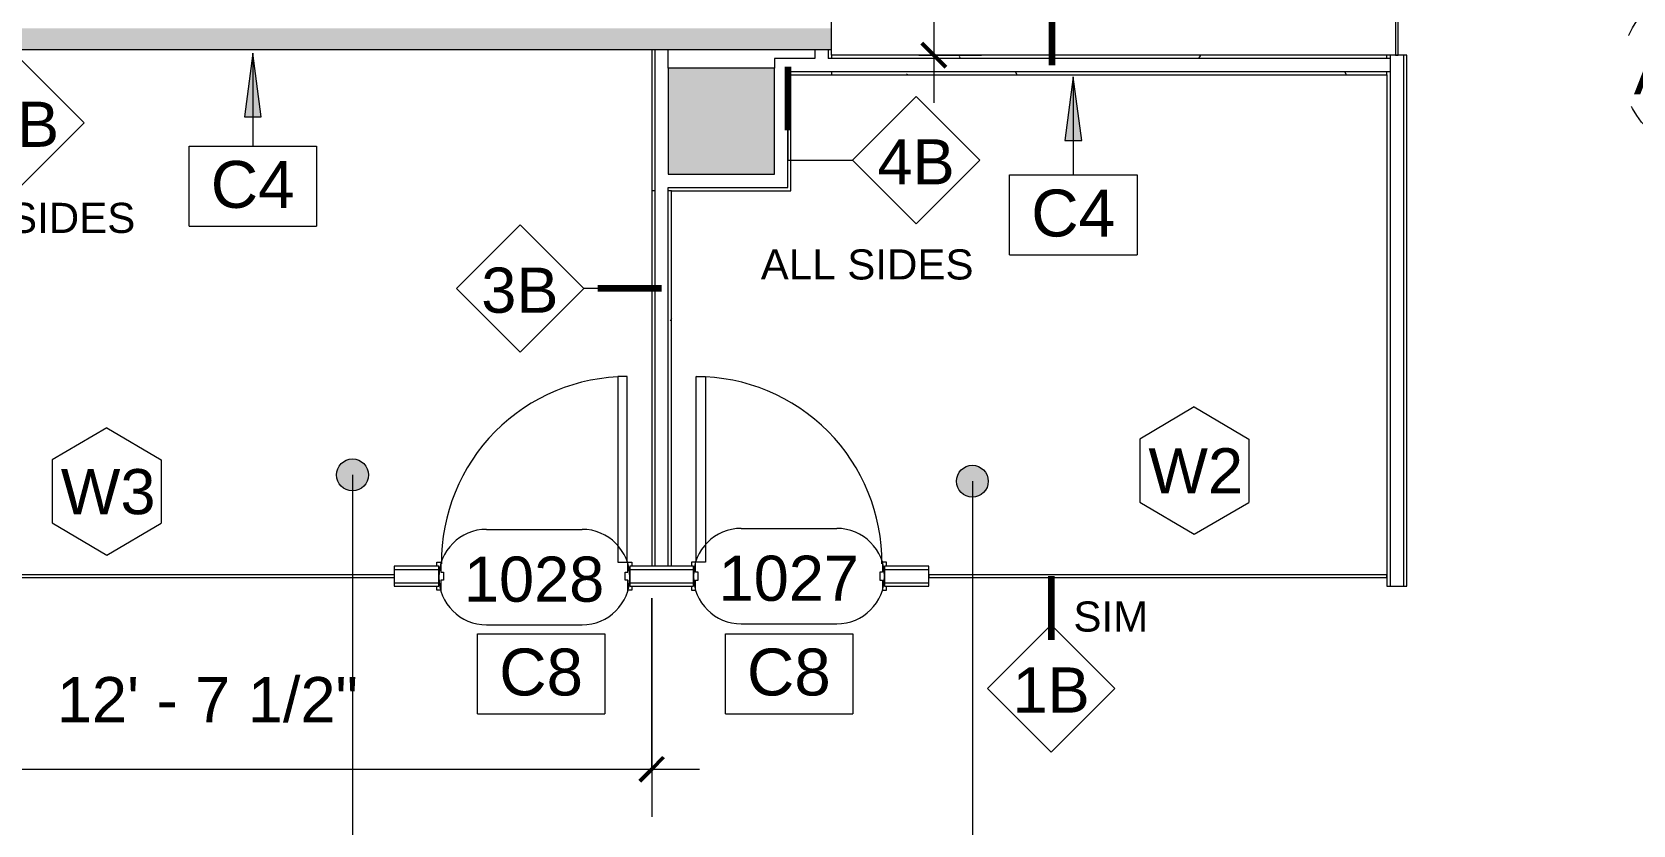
# Model space of a CAD drawing. Header units: inches. Extents: x 920 to 3811, y -644 to 2589.
# Drawn here: x 3120.6 to 3422.3, y 1469.2 to 1618.7 of the extents above; entities that cross this region are included whole.
import ezdxf

# ---------------------------------------------------------------- set-up
doc = ezdxf.new("R2010")
doc.units = ezdxf.units.IN
doc.header["$MEASUREMENT"] = 0
for name, color, linetype, lineweight in [('A-ANNO-DIMS', 211, 'Continuous', 9), ('A-ANNO-DIMS-96', 211, 'Continuous', 9), ('A-ANNO-KEYN', 231, 'Continuous', 9), ('A-ANNO-NOTE', 131, 'Continuous', 9), ('A-AREA-IDEN', 2, 'Continuous', 9), ('A-DOOR', 31, 'Continuous', 13), ('A-DOOR-IDEN', 31, 'Continuous', 9), ('A-GLAZ-CURT', 52, 'Continuous', 13), ('A-WALL', 113, 'Continuous', 13), ('A-WALL-IDEN', 211, 'Continuous', 9), ('A-WALL-PATT', 111, 'Continuous', 13), ('G-ANNO-SYMB', 111, 'Continuous', 9), ('G-ANNO-TEXT', 231, 'Continuous', 9), ('I-WALL', 2, 'Continuous', 13), ('S-COLS', 52, 'Continuous', 13)]:
    doc.layers.add(name, color=color, linetype=linetype, lineweight=lineweight)
doc.styles.add('Arial', font='arial.ttf', dxfattribs={"height": 8.851796})
doc.styles.add('Swis721 Lt BT', font='swissl.ttf', dxfattribs={"height": 8.514638})
doc.styles.add('Swis721 Lt BT_1', font='swissl.ttf', dxfattribs={"height": 5.676425})
doc.dimstyles.new('OTJ_-_3_32__Linear__1_2__Tolerance_1', dxfattribs={"dimscale": 12, "dimtxt": 9, "dimasz": 0.375, "dimexe": 0.75, "dimexo": 0.5, "dimgap": 0.5, "dimtad": 1, "dimdec": 1, "dimrnd": 0.5, "dimzin": 3, "dimdsep": 46, "dimlunit": 4, "dimtxsty": 'Swis721 Lt BT', "dimblk1": 'OBLIQUE', "dimblk2": 'OBLIQUE', "dimsah": 1, "dimcen": 0.09, "dimdle": 0.75, "dimazin": 0, "dimtfac": 1, "dimtdec": 4, "dimtix": 1, "dimtmove": 2, "dimatfit": 3, "dimfxl": 1, "dimtvp": 1, "dimfrac": 2, "dimtolj": 1, "dimtzin": 0, "dimarcsym": 2})
pattern_1 = [(0, (-2544.007, 0), (30.72, 7.68), [1.267, -21.773, 1.267, -21.773, -122.88]), (0, (-2544.007, 0), (30.72, 7.68), [-46.08, 1.267, -44.813, 1.267, -21.773, -53.76]), (0, (-2544.007, 0), (30.72, 7.68), [-115.2, 1.267, -14.093, 1.267, -37.133]), (120, (-2532.487, 3.84), (-22.011075, 22.7643), [1.267, -21.773, 1.267, -21.773, -122.88]), (120, (-2532.487, 3.84), (-22.011075, 22.7643), [-46.08, 1.267, -44.813, 1.267, -21.773, -53.76]), (120, (-2532.487, 3.84), (-22.011075, 22.7643), [-115.2, 1.267, -14.093, 1.267, -37.133]), (240, (-2528.647, 19.2), (-8.708925, -30.4443), [1.267, -21.773, 1.267, -21.773, -122.88]), (240, (-2528.647, 19.2), (-8.708925, -30.4443), [-46.08, 1.267, -44.813, 1.267, -21.773, -53.76]), (240, (-2528.647, 19.2), (-8.708925, -30.4443), [-115.2, 1.267, -14.093, 1.267, -37.133])]

# ---------------------------------------------------------------- blocks, each defined once
blk = doc.blocks.new('Concrete-Rectangular-Column - 20 X 20-4423668-ELEVATION 10 -')
at = {"layer": 'S-COLS'}
blk.add_hatch(color=10, dxfattribs=at).paths.add_polyline_path([(10, -10), (10, 10), (-10, 10), (-10, -10)], flags=0)
at = {"layer": 'S-COLS', "color": 8, "lineweight": 20}
for p, q in [((10, 10), (-10, 10)), ((-10, 10), (-10, -10)), ((10, -10), (10, 10)), ((-10, -10), (10, -10))]:
    blk.add_line(p, q, dxfattribs=at)
blk = doc.blocks.new('Single Flush_No Glass - 3_-0_x8_-0_-4562045-ELEVATION 10 -')
at = {"layer": 'A-DOOR', "lineweight": 9}
for p, q in [((-14.38, 2.54), (-14.38, 1.79)), ((-13.63, 2.54), (-14.38, 2.54)), ((-13.63, 0.66), (-13.63, 2.54)), ((-13.13, 0.66), (-13.63, 0.66)), ((-13.13, -0.84), (-13.13, 0.66)), ((21.62, 0.66), (21.12, 0.66)), ((21.12, 0.66), (21.12, -0.84)), ((22.37, 2.54), (21.62, 2.54)), ((21.62, 2.54), (21.62, 0.66)), ((22.37, 1.79), (22.37, 2.54)), ((-14.38, -1.96), (-14.38, -2.71)), ((-14.38, -2.71), (-13.63, -2.71)), ((-13.63, -2.71), (-13.63, -0.84)), ((-13.63, -0.84), (-13.13, -0.84)), ((21.12, -0.84), (21.62, -0.84)), ((21.62, -0.84), (21.62, -2.71)), ((21.62, -2.71), (22.37, -2.71)), ((22.37, -2.71), (22.37, -1.96))]:
    blk.add_line(p, q, dxfattribs=at)
at = {"layer": 'A-DOOR'}
for p, q in [((19.74, -2.71), (21.49, -2.71)), ((19.74, -37.71), (19.74, -2.71)), ((21.49, -2.71), (21.49, -37.71)), ((21.49, -37.71), (19.74, -37.71))]:
    blk.add_line(p, q, dxfattribs=at)
at = {"layer": 'A-DOOR', "lineweight": 9}
blk.add_arc((21.49, -2.71), 35, 179.5, 270, dxfattribs=at)
blk = doc.blocks.new('Single Flush_No Glass - 3_-0_x8_-0_-4278853-ELEVATION 10 -')
at = {"layer": 'A-DOOR'}
for p, q in [((19.74, 37.71), (19.74, 2.71)), ((21.49, 37.71), (19.74, 37.71)), ((21.49, 2.71), (21.49, 37.71)), ((19.74, 2.71), (21.49, 2.71))]:
    blk.add_line(p, q, dxfattribs=at)
at = {"layer": 'A-DOOR', "lineweight": 9}
for p, q in [((-14.38, 2.71), (-13.63, 2.71)), ((-14.38, 1.96), (-14.38, 2.71)), ((-13.63, 2.71), (-13.63, 0.84)), ((-13.63, 0.84), (-13.13, 0.84)), ((-13.13, 0.84), (-13.13, -0.66)), ((21.12, 0.84), (21.62, 0.84)), ((21.12, -0.66), (21.12, 0.84)), ((21.62, 2.71), (22.37, 2.71)), ((21.62, 0.84), (21.62, 2.71)), ((22.37, 2.71), (22.37, 1.96)), ((-14.38, -2.54), (-14.38, -1.79)), ((-13.63, -2.54), (-14.38, -2.54)), ((-13.63, -0.66), (-13.63, -2.54)), ((-13.13, -0.66), (-13.63, -0.66)), ((21.62, -0.66), (21.12, -0.66)), ((21.62, -2.54), (21.62, -0.66)), ((22.37, -2.54), (21.62, -2.54)), ((22.37, -1.79), (22.37, -2.54))]:
    blk.add_line(p, q, dxfattribs=at)
blk.add_arc((21.49, 2.71), 35, 90, 180.5, dxfattribs=at)
blk = doc.blocks.new('System Panel - Glazed-6331940-ELEVATION 10 -')
at = {"layer": 'A-GLAZ-CURT'}
for p, q in [((26.78125, 0.25), (-26.78125, 0.25)), ((-26.78125, 0.25), (-26.78125, -0.25)), ((26.78125, -0.25), (26.78125, 0.25)), ((-26.78125, -0.25), (26.78125, -0.25))]:
    blk.add_line(p, q, dxfattribs=at)
blk = doc.blocks.new('System Panel - Glazed-6331704-ELEVATION 10 -')
at = {"layer": 'A-GLAZ-CURT'}
for p, q in [((51.46875, 0.25), (-51.46875, 0.25)), ((-51.46875, 0.25), (-51.46875, -0.25)), ((51.46875, -0.25), (51.46875, 0.25)), ((-51.46875, -0.25), (51.46875, -0.25))]:
    blk.add_line(p, q, dxfattribs=at)
blk = doc.blocks.new('System Panel - Glazed-6331739-ELEVATION 10 -')
at = {"layer": 'A-GLAZ-CURT'}
for p, q in [((43.15625, 0.25), (-43.15625, 0.25)), ((-43.15625, 0.25), (-43.15625, -0.25)), ((43.15625, -0.25), (43.15625, 0.25)), ((-43.15625, -0.25), (43.15625, -0.25))]:
    blk.add_line(p, q, dxfattribs=at)
blk = doc.blocks.new('Door Tag - Door Tag-41184-ELEVATION 10 -')
at = {"layer": 'A-DOOR-IDEN'}
for p, q in [((-0.09375, 0.09375), (0.09375, 0.09375)), ((-0.09375, -0.09375), (0.09375, -0.09375))]:
    blk.add_line(p, q, dxfattribs=at)
for centre, start, end in [((-0.09375, 0), 90, 270), ((0.09375, 0), 270, 90)]:
    blk.add_arc(centre, 0.09375, start, end, dxfattribs=at)
blk = doc.blocks.new('Wall Tag - 1_4_-62626-ELEVATION 10 -')
at = {"layer": 'A-WALL-IDEN'}
for p, q in [((-0.125, 0), (0, 0.125)), ((0, 0.125), (0.125, 0)), ((-0.125, 0), (0, -0.125)), ((0, -0.125), (0.125, 0))]:
    blk.add_line(p, q, dxfattribs=at)
blk = doc.blocks.new('DIMBLOCK16-ELEVATION 10 -')
at = {"layer": 'A-ANNO-DIMS-96'}
for p, q in [((3085.9, 1512), (3085.9, 1470.74)), ((3085.9, 1479.74), (3085.9, 1512)), ((3237.33, 1512), (3237.33, 1470.74)), ((3237.33, 1479.74), (3237.33, 1512)), ((3076.9, 1479.74), (3246.33, 1479.74))]:
    blk.add_line(p, q, dxfattribs=at)
at = {"layer": 'A-ANNO-DIMS-96', "lineweight": 50}
for p, q in [((3085.9, 1479.74), (3088.15, 1481.99)), ((3237.33, 1479.74), (3239.58, 1481.99)), ((3085.9, 1479.74), (3083.65, 1477.49)), ((3237.33, 1479.74), (3235.08, 1477.49))]:
    blk.add_line(p, q, dxfattribs=at)
at = {"layer": 'A-ANNO-DIMS-96', "color": 0, "insert": (3125.23, 1497.11), "char_height": 8.5146, "width": 63.6, "attachment_point": 1, "line_spacing_factor": 1.00667, "style": 'Swis721 Lt BT'}
blk.add_mtext('12\' - 7 1/2"', dxfattribs=at)
blk = doc.blocks.new('_Oblique')
at = {"color": 0, "linetype": 'ByBlock', "lineweight": -2}
blk.add_line((-0.5, -0.5), (0.5, 0.5), dxfattribs=at)
blk = doc.blocks.new('DIMBLOCK19-ELEVATION 10 -')
at = {"layer": 'A-ANNO-DIMS-96'}
for p, q in [((3290.51, 1725.44), (3290.51, 1605.38)), ((3328.22, 1716.44), (3281.51, 1716.44)), ((3290.51, 1716.44), (3328.22, 1716.44)), ((3287.69, 1614.38), (3299.51, 1614.38)), ((3290.51, 1614.38), (3287.69, 1614.38))]:
    blk.add_line(p, q, dxfattribs=at)
at = {"layer": 'A-ANNO-DIMS-96', "lineweight": 50}
for p, q in [((3290.51, 1716.44), (3288.26, 1718.69)), ((3290.51, 1716.44), (3292.76, 1714.19)), ((3290.51, 1614.38), (3288.26, 1616.63)), ((3290.51, 1614.38), (3292.76, 1612.13))]:
    blk.add_line(p, q, dxfattribs=at)
at = {"layer": 'A-ANNO-DIMS-96', "color": 0, "insert": (3275.83, 1679.33), "char_height": 8.515, "width": 33.0857, "attachment_point": 1, "rotation": 90, "line_spacing_factor": 1.00667, "style": 'Swis721 Lt BT'}
blk.add_mtext('8\' - 6"', dxfattribs=at)
blk = doc.blocks.new('Window Tag _Annotation_ - Window Tag _Annotation_-6038936-ELEVATION 10 -')
at = {"layer": 'A-ANNO-NOTE'}
for p, q in [((0, 0.125), (-0.1071, 0.0619)), ((0, 0.125), (0.107, 0.062)), ((-0.1071, 0.0619), (-0.1071, -0.0619)), ((0.107, 0.062), (0.107, -0.0624)), ((-0.1071, -0.0619), (0, -0.125)), ((0, -0.125), (0.107, -0.0624))]:
    blk.add_line(p, q, dxfattribs=at)
blk = doc.blocks.new('Keynote Tag - Keynote Number - Boxed-135510-ELEVATION 10 -')
at = {"layer": 'A-ANNO-KEYN'}
for p, q in [((-0.125, -0.0792), (-0.125, 0.0781)), ((-0.125, 0.0781), (0.125, 0.0781)), ((0.125, 0.0781), (0.125, -0.0792)), ((-0.125, -0.0792), (0.125, -0.0792))]:
    blk.add_line(p, q, dxfattribs=at)
blk = doc.blocks.new('Elevation - Filled Arrow 2-347888-ELEVATION 10 -')
at = {"layer": 'G-ANNO-SYMB'}
blk.add_circle((0, 0), 0.1664, dxfattribs=at)

msp = doc.modelspace()

# ---------------------------------------------------------------- hatches: boundary and pattern name
at = {"layer": 'A-ANNO-KEYN'}
for points in [[(3162.17, 1614.74), (3160.59, 1602.74), (3163.75, 1602.74)], [(3316.79, 1610.3), (3315.21, 1598.3), (3318.37, 1598.3)]]:
    msp.add_hatch(color=256, dxfattribs=at).paths.add_polyline_path(points, flags=0)
at = {"layer": 'A-AREA-IDEN'}
h = msp.add_hatch(color=256, dxfattribs=at)
edge = h.paths.add_edge_path(flags=0)
edge.add_arc((3180.95, 1535.22), 3, 0, 360)
h = msp.add_hatch(color=256, dxfattribs=at)
edge = h.paths.add_edge_path(flags=0)
edge.add_arc((3297.77, 1534.03), 3, 0, 360)
at = {"layer": 'A-WALL-PATT', "lineweight": 9}
msp.add_hatch(color=7, dxfattribs=at).paths.add_polyline_path([(3271.22, 1615.44), (3271.22, 1619.44), (2748.96, 1619.44), (2748.96, 1615.44), (3188.91, 1615.44)], flags=0)
h = msp.add_hatch(dxfattribs=at)
h.set_pattern_fill('FP_2', color=256, style=0, pattern_type=2)
h.set_pattern_definition(pattern_1)
h.paths.add_polyline_path([(3289.07, 1613.75), (3375.9, 1613.75), (3375.9, 1614.38), (3271.22, 1614.38), (3271.22, 1613.75)], flags=0)
h = msp.add_hatch(dxfattribs=at)
h.set_pattern_fill('FP_2', color=256, style=0, pattern_type=2)
h.set_pattern_definition(pattern_1)
h.paths.add_polyline_path([(3289.07, 1610.63), (3375.9, 1610.63), (3375.9, 1611.25), (3271.22, 1611.25), (3271.22, 1610.63)], flags=0)
h = msp.add_hatch(dxfattribs=at)
h.set_pattern_fill('FP_2', color=256, style=0, pattern_type=2)
h.set_pattern_definition(pattern_1)
h.paths.add_polyline_path([(3241.08, 1518), (3241.08, 1588.81), (3240.46, 1588.81), (3240.46, 1518)], flags=0)

# ---------------------------------------------------------------- linework, layer by layer
at = {"layer": 'A-ANNO-KEYN'}
for p, q in [((3162.17, 1614.74), (3160.59, 1602.74)), ((3163.75, 1602.74), (3162.17, 1614.74)), ((3162.17, 1614.74), (3162.17, 1597.2)), ((3316.79, 1610.3), (3315.21, 1598.3)), ((3318.37, 1598.3), (3316.79, 1610.3)), ((3316.79, 1610.3), (3316.79, 1591.81)), ((3160.59, 1602.74), (3163.75, 1602.74)), ((3315.21, 1598.3), (3318.37, 1598.3))]:
    msp.add_line(p, q, dxfattribs=at)
at = {"layer": 'A-AREA-IDEN'}
for p, q in [((3180.95, 1535.22), (3181.02, 1289.37)), ((3297.77, 1534.03), (3297.84, 1288.18))]:
    msp.add_line(p, q, dxfattribs=at)
for centre in [(3180.95, 1535.22), (3297.77, 1534.03)]:
    msp.add_circle(centre, 3, dxfattribs=at)
at = {"layer": 'A-WALL', "color": 8, "lineweight": 20}
for p, q in [((3271.22, 1615.44), (3271.22, 1716.44)), ((3098.58, 1615.44), (3271.22, 1615.44))]:
    msp.add_line(p, q, dxfattribs=at)
at = {"layer": 'A-WALL'}
for p, q in [((3237.96, 1518), (3237.96, 1615.44)), ((3270.6, 1615.44), (3270.6, 1613.75)), ((3271.22, 1614.38), (3271.22, 1613.75)), ((3375.9, 1613.75), (3375.9, 1614.38)), ((3376.52, 1614.38), (3376.52, 1514.25)), ((3379.02, 1614.38), (3379.02, 1514.25)), ((3262.96, 1589.44), (3262.96, 1611.25)), ((3376.52, 1611.25), (3262.96, 1611.25)), ((3376.52, 1613.75), (3270.6, 1613.75)), ((3271.22, 1611.25), (3271.22, 1610.63)), ((3375.9, 1610.63), (3375.9, 1611.25)), ((3237.96, 1588.81), (3237.33, 1588.81)), ((3240.46, 1589.44), (3262.96, 1589.44)), ((3240.46, 1518), (3240.46, 1589.44)), ((3241.08, 1588.81), (3240.46, 1588.81)), ((3188.83, 1517.38), (3197.21, 1517.38)), ((3188.83, 1514.88), (3197.21, 1514.88)), ((3233.21, 1517.38), (3245.21, 1517.38)), ((3233.21, 1514.88), (3245.21, 1514.88)), ((3281.21, 1517.38), (3289.58, 1517.38)), ((3281.21, 1514.88), (3289.58, 1514.88))]:
    msp.add_line(p, q, dxfattribs=at)
at = {"layer": 'A-WALL-IDEN'}
for p, q in [((3312.78, 1612.5), (3312.78, 1627.83)), ((3262.99, 1612.19), (3262.99, 1594.54)), ((3262.99, 1594.54), (3275.19, 1594.54)), ((3239.21, 1570.34), (3224.52, 1570.34)), ((3312.64, 1516.13), (3312.64, 1506.95))]:
    msp.add_line(p, q, dxfattribs=at)
at = {"layer": 'A-WALL-IDEN', "lineweight": 90}
for p, q in [((3312.78, 1612.5), (3312.78, 1624.5)), ((3262.99, 1612.19), (3262.99, 1600.19)), ((3239.21, 1570.34), (3227.21, 1570.34)), ((3312.64, 1516.13), (3312.64, 1504.13))]:
    msp.add_line(p, q, dxfattribs=at)
at = {"layer": 'I-WALL'}
for p, q in [((3237.33, 1615.44), (3237.33, 1518)), ((3240.46, 1611.94), (3240.46, 1615.44)), ((3268.1, 1615.44), (3268.1, 1613.75)), ((3271.22, 1614.38), (3271.22, 1615.44)), ((3379.65, 1614.38), (3271.22, 1614.38)), ((3379.65, 1514.25), (3379.65, 1614.38)), ((3268.1, 1613.75), (3260.46, 1613.75)), ((3260.46, 1613.75), (3260.46, 1611.94)), ((3263.58, 1588.81), (3263.58, 1610.63)), ((3263.58, 1610.63), (3375.9, 1610.63)), ((3375.9, 1610.63), (3375.9, 1514.25)), ((3241.08, 1588.81), (3263.58, 1588.81)), ((3241.08, 1518), (3241.08, 1588.81)), ((3197.21, 1518), (3188.83, 1518)), ((3188.83, 1518), (3188.83, 1514.25)), ((3197.21, 1514.25), (3197.21, 1518)), ((3245.21, 1518), (3233.21, 1518)), ((3233.21, 1518), (3233.21, 1514.25)), ((3245.21, 1514.25), (3245.21, 1518)), ((3289.58, 1518), (3281.21, 1518)), ((3281.21, 1518), (3281.21, 1514.25)), ((3289.58, 1514.25), (3289.58, 1518)), ((3188.83, 1514.25), (3197.21, 1514.25)), ((3233.21, 1514.25), (3245.21, 1514.25)), ((3281.21, 1514.25), (3289.58, 1514.25)), ((3375.9, 1514.25), (3379.65, 1514.25))]:
    msp.add_line(p, q, dxfattribs=at)

# ---------------------------------------------------------------- block references
at = {"layer": 'A-ANNO-KEYN', "xscale": 95.99999999999994, "yscale": 95.99999999999994, "zscale": 95.99999999999994}
for p in [(3162.17, 1589.7), (3316.79, 1584.31), (3216.52, 1497.77), (3263.21, 1497.77)]:
    msp.add_blockref('Keynote Tag - Keynote Number - Boxed-135510-ELEVATION 10 -', p, dxfattribs=at)
at = {"layer": 'A-ANNO-NOTE', "xscale": 96, "yscale": 96, "zscale": 96}
for p in [(3339.58, 1536.03), (3134.63, 1532.1)]:
    msp.add_blockref('Window Tag _Annotation_ - Window Tag _Annotation_-6038936-ELEVATION 10 -', p, dxfattribs=at)
at = {"layer": 'A-DOOR'}
msp.add_blockref('Single Flush_No Glass - 3_-0_x8_-0_-4278853-ELEVATION 10 -', (3211.21, 1516.04), dxfattribs=at)
at = {"layer": 'A-DOOR', "rotation": 180}
msp.add_blockref('Single Flush_No Glass - 3_-0_x8_-0_-4562045-ELEVATION 10 -', (3267.2, 1516.04), dxfattribs=at)
at = {"layer": 'A-DOOR-IDEN', "xscale": 95.99999999999994, "yscale": 95.99999999999994, "zscale": 95.99999999999994}
for p in [(3215.21, 1515.95), (3263.21, 1516.13)]:
    msp.add_blockref('Door Tag - Door Tag-41184-ELEVATION 10 -', p, dxfattribs=at)
at = {"layer": 'A-GLAZ-CURT', "lineweight": 9}
for name, p, rotation in [('System Panel - Glazed-6331940-ELEVATION 10 -', (3377.77, 1641.16), 90), ('System Panel - Glazed-6331704-ELEVATION 10 -', (3137.37, 1516.13), 180)]:
    msp.add_blockref(name, p, dxfattribs=dict(at, rotation=rotation))
msp.add_blockref('System Panel - Glazed-6331739-ELEVATION 10 -', (3332.74, 1516.13), dxfattribs=at)
at = {"layer": 'A-WALL-IDEN', "xscale": 95.99999999999994, "yscale": 95.99999999999994, "zscale": 95.99999999999994}
for p in [(3118.41, 1601.62), (3287.19, 1594.54), (3212.52, 1570.34), (3312.64, 1494.95)]:
    msp.add_blockref('Wall Tag - 1_4_-62626-ELEVATION 10 -', p, dxfattribs=at)
at = {"layer": 'G-ANNO-SYMB', "xscale": 95.99999999999996, "yscale": 95.99999999999996, "zscale": 95.99999999999996, "rotation": 7.999999999999296}
msp.add_blockref('Elevation - Filled Arrow 2-347888-ELEVATION 10 -', (3436.22, 1611.91), dxfattribs=at)
at = {"layer": 'S-COLS', "color": 55}
msp.add_blockref('Concrete-Rectangular-Column - 20 X 20-4423668-ELEVATION 10 -', (3250.46, 1601.94), dxfattribs=at)

# ---------------------------------------------------------------- texts
at = {"layer": 'A-ANNO-NOTE', "char_height": 8.515, "width": 19.764, "attachment_point": 2, "line_spacing_factor": 1.00667, "style": 'Swis721 Lt BT'}
for s, insert in [('W2', (3339.86, 1540.25)), ('W3', (3134.9, 1536.32))]:
    msp.add_mtext(s, dxfattribs=dict(at, insert=insert))
at = {"layer": 'A-DOOR-IDEN', "char_height": 8.515, "width": 30.24, "attachment_point": 2, "line_spacing_factor": 1.00667, "style": 'Swis721 Lt BT'}
for s, insert in [('1028', (3215.17, 1519.82)), ('1027', (3263.17, 1519.99))]:
    msp.add_mtext(s, dxfattribs=dict(at, insert=insert))
at = {"layer": 'A-WALL-IDEN', "char_height": 8.515, "width": 16.632, "attachment_point": 2, "line_spacing_factor": 1.00667, "style": 'Swis721 Lt BT'}
for s, insert in [('4B', (3118.39, 1605.59)), ('4B', (3287.16, 1598.51)), ('3B', (3212.49, 1574.31)), ('1B', (3312.61, 1498.92))]:
    msp.add_mtext(s, dxfattribs=dict(at, insert=insert))
at = {"layer": 'G-ANNO-TEXT', "color": 7, "char_height": 5.676, "attachment_point": 1, "line_spacing_factor": 1.00667, "style": 'Swis721 Lt BT_1'}
for s, insert, width in [('ALL SIDES', (3099.91, 1586.52), 44.424), ('ALL SIDES', (3257.88, 1577.74), 44.424), ('SIM', (3316.81, 1511.35), 15.696)]:
    msp.add_mtext(s, dxfattribs=dict(at, insert=insert, width=width))

# ---------------------------------------------------------------- dimensions: what is measured, and where the dimension line sits
at = {"layer": 'A-ANNO-DIMS'}
dim = msp.add_linear_dim(base=(3290.51, 1614.38), p1=(3334.22, 1716.44), p2=(3293.69, 1614.38), angle=90, dimstyle='OTJ_-_3_32__Linear__1_2__Tolerance_1', override={"dimpost": '<>', "dimfxl": 109.817086}, dxfattribs=at)
dim.commit()
dim.dimension.update_dxf_attribs({"geometry": 'DIMBLOCK19-ELEVATION 10 -', "text_midpoint": (3281.51, 1695.88), "dimtype": 160, "text_rotation": 90})
dim = msp.add_linear_dim(base=(3237.33, 1479.74), p1=(3085.9, 1518), p2=(3237.33, 1518), dimstyle='OTJ_-_3_32__Linear__1_2__Tolerance_1', override={"dimpost": '<>', "dimfxl": 151.4375}, dxfattribs=at)
dim.commit()
dim.dimension.update_dxf_attribs({"geometry": 'DIMBLOCK16-ELEVATION 10 -', "text_midpoint": (3157.03, 1491.44), "dimtype": 160})

# ---------------------------------------------------------------- next in the draw order: texts
at = {"layer": 'A-ANNO-KEYN', "char_height": 8.852, "width": 18.792, "attachment_point": 2, "line_spacing_factor": 0.938532, "style": 'Arial', "bg_fill": 3, "box_fill_scale": 1.25, "bg_fill_color": 0, "bg_fill_transparency": 0}
for s, insert in [('C4', (3162.14, 1594.42)), ('C4', (3316.76, 1589.02)), ('C8', (3216.49, 1502.48)), ('C8', (3263.18, 1502.48))]:
    msp.add_mtext(s, dxfattribs=dict(at, insert=insert))
at = {"layer": 'G-ANNO-SYMB', "insert": (3436.85, 1615.81), "char_height": 8.852, "width": 34.452, "attachment_point": 2, "line_spacing_factor": 0.938532, "style": 'Arial', "bg_fill": 3, "box_fill_scale": 1.25, "bg_fill_color": 0, "bg_fill_transparency": 0}
msp.add_mtext('A702', dxfattribs=at)

doc.saveas('drawing.dxf')
